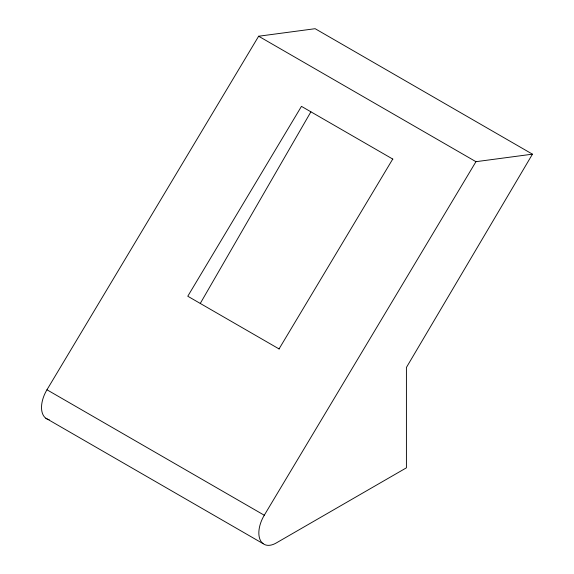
<?xml version="1.0" encoding="UTF-8"?>
<svg xmlns="http://www.w3.org/2000/svg" width="574" height="574" viewBox="0 0 574 574"><rect width="100%" height="100%" fill="white"/><g stroke="black" fill="none" stroke-linecap="round" stroke-linejoin="round"><path stroke-width="0.86" d="M200.269 303.445L310.9 111.815M532.457 154.162L406.414 367.453L406.414 467.824L276.223 542.99A24.589 14.192 -60 0 1 260.072 539.668A24.589 14.192 -60 0 1 264.277 515.237L475.954 161.689L532.457 154.162L315.14 28.7L258.644 36.227L46.96 389.775A24.589 14.192 -60 0 0 49.242 419.716M279.043 348.927L392.731 159.055M258.644 36.227L475.954 161.689M392.896 159.149L301.458 106.362L187.777 296.234L279.165 348.992M46.96 389.775L264.277 515.237M45.784 418.195L263.093 543.657"/></g></svg>
